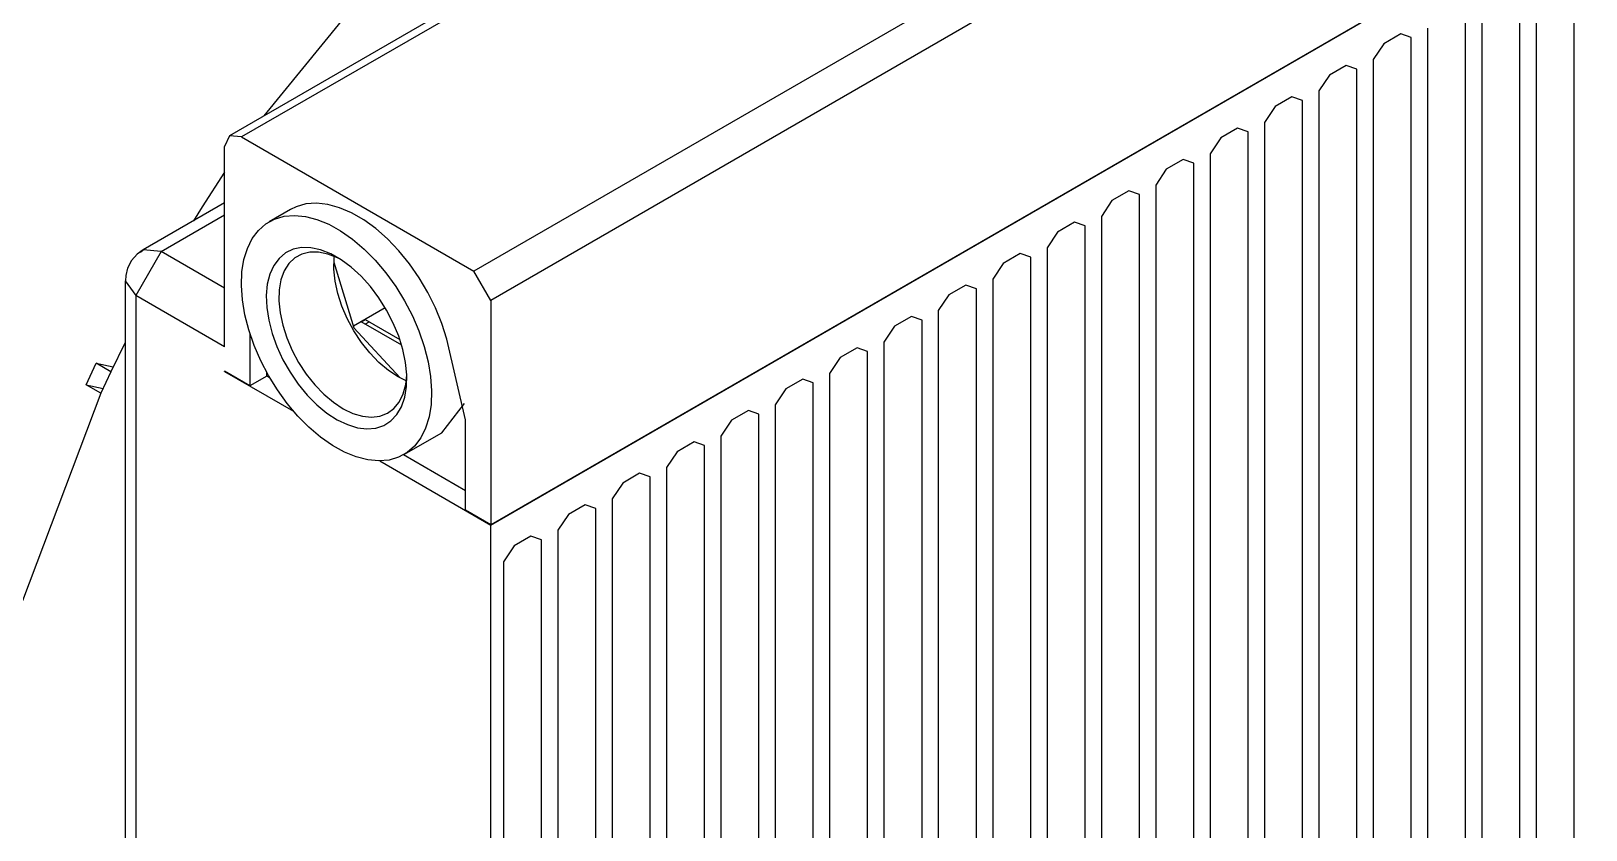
# Model space of a CAD drawing. Extents: x 0 to 258, y 0 to 184.
# Drawn here: x 67.93 to 80.94, y 96.62 to 103.3 of the extents above; entities that cross this region are included whole.
import ezdxf

# ---------------------------------------------------------------- set-up
doc = ezdxf.new("R2010")
doc.units = 0

msp = doc.modelspace()

# ---------------------------------------------------------------- linework, layer by layer
for p, q in [((83.30673, 110.34338), (69.588895, 102.424146)), ((85.492715, 108.96596), (71.77488, 101.046727)), ((85.492715, 107.08795), (71.77488, 99.168717)), ((71.77488, 99.166864), (85.492715, 107.085834)), ((75.911371, 106.0066), (69.688908, 102.414356)), ((77.856056, 104.883974), (71.633328, 101.291731)), ((80.839229, 92.522921), (80.839229, 104.032017)), ((80.520936, 103.848396), (80.520936, 92.3393)), ((70.766305, 103.679608), (69.876005, 102.589973)), ((80.384411, 92.260454), (80.384411, 103.76955)), ((80.066382, 103.58593), (80.066382, 92.076569)), ((79.929857, 91.997988), (79.929857, 103.507084)), ((79.611564, 103.323199), (79.611564, 91.814103)), ((79.245116, 103.193553), (79.156746, 103.060732)), ((79.386668, 103.275045), (79.245116, 103.193553)), ((79.475039, 103.244618), (79.386668, 103.275045)), ((79.475039, 91.735257), (79.475039, 103.244618)), ((79.156746, 103.060732), (79.156746, 91.551637)), ((78.790563, 102.931087), (78.701927, 102.798266)), ((78.93185, 103.012578), (78.790563, 102.931087)), ((79.020221, 102.981887), (78.93185, 103.012578)), ((79.020221, 91.472791), (79.020221, 102.981887)), ((78.701927, 102.798266), (78.701927, 91.28917)), ((78.335745, 102.668356), (78.247374, 102.5358)), ((78.477032, 102.750112), (78.335745, 102.668356)), ((78.565403, 102.71942), (78.477032, 102.750112)), ((78.565403, 91.210325), (78.565403, 102.71942)), ((78.247374, 102.5358), (78.247374, 91.026704)), ((69.590002, 102.422277), (69.547464, 102.332658)), ((69.688884, 102.414324), (69.590002, 102.422277)), ((69.688908, 102.414356), (71.633328, 101.291731)), ((77.880926, 102.40589), (77.792556, 102.273333)), ((78.022478, 102.487646), (77.880926, 102.40589)), ((78.110849, 102.456954), (78.022478, 102.487646)), ((78.110849, 90.947858), (78.110849, 102.456954)), ((69.547356, 100.658848), (69.547356, 102.3326)), ((77.792556, 102.273333), (77.792556, 90.764238)), ((69.547464, 102.118944), (69.359748, 101.829305)), ((77.426108, 102.143423), (77.337738, 102.010603)), ((77.56766, 102.224915), (77.426108, 102.143423)), ((77.656031, 102.194488), (77.56766, 102.224915)), ((77.656031, 90.685392), (77.656031, 102.194488)), ((77.337738, 102.010603), (77.337738, 90.501507)), ((69.547356, 101.862436), (68.867113, 101.46953)), ((70.228027, 101.852911), (70.146427, 101.829892)), ((70.316707, 101.859235), (70.228027, 101.852911)), ((70.411018, 101.848784), (70.316707, 101.859235)), ((70.509417, 101.821706), (70.411018, 101.848784)), ((76.971555, 101.880957), (76.883184, 101.748136)), ((77.112842, 101.962448), (76.971555, 101.880957)), ((77.201213, 101.932021), (77.112842, 101.962448)), ((77.201213, 90.422661), (77.201213, 101.932021)), ((69.017131, 101.454714), (69.547356, 101.760836)), ((69.359748, 101.829305), (69.286456, 101.711703)), ((69.893885, 101.686734), (69.965352, 101.726083)), ((70.098747, 101.806609), (69.922005, 101.704745)), ((69.965352, 101.726083), (70.045005, 101.749737)), ((70.045005, 101.749737), (70.131584, 101.757304)), ((70.146427, 101.829892), (70.098702, 101.806662)), ((70.131584, 101.757304), (70.22373, 101.748679)), ((70.22373, 101.748679), (70.319983, 101.723993)), ((70.319983, 101.723993), (70.418829, 101.683631)), ((70.610299, 101.778457), (70.509417, 101.821706)), ((70.71201, 101.719741), (70.610299, 101.778457)), ((70.812893, 101.646515), (70.71201, 101.719741)), ((76.883184, 101.748136), (76.883184, 90.23904)), ((69.779869, 101.563648), (69.831732, 101.632304)), ((69.831732, 101.632304), (69.893885, 101.686734)), ((70.418852, 101.683631), (70.518732, 101.628238)), ((70.518732, 101.628238), (70.61807, 101.558682)), ((70.911292, 101.559981), (70.812893, 101.646515)), ((76.516736, 101.618491), (76.428366, 101.48567)), ((76.658024, 101.699982), (76.516736, 101.618491)), ((76.746659, 101.66929), (76.658024, 101.699982)), ((76.746659, 90.160195), (76.746659, 101.66929)), ((69.017134, 101.454788), (68.805002, 101.087364)), ((68.867481, 101.46907), (68.816628, 101.432978)), ((68.8433, 101.45048), (68.867113, 101.46953)), ((69.017134, 101.454788), (68.867115, 101.469631)), ((69.547356, 101.148591), (69.017131, 101.454714)), ((69.710117, 101.388198), (69.739118, 101.481849)), ((69.739118, 101.481849), (69.779869, 101.563648)), ((70.120794, 101.473597), (70.057427, 101.443363)), ((70.191909, 101.48799), (70.120794, 101.473597)), ((70.269257, 101.486138), (70.191909, 101.48799)), ((70.351193, 101.468279), (70.269257, 101.486138)), ((70.435963, 101.43469), (70.351193, 101.468279)), ((70.61807, 101.558682), (70.715302, 101.476063)), ((70.715302, 101.476063), (70.808887, 101.381683)), ((71.005602, 101.461553), (70.911292, 101.559981)), ((71.094283, 101.352836), (71.005602, 101.461553)), ((76.428366, 101.48567), (76.428366, 89.976574)), ((68.770352, 101.380408), (68.736835, 101.31675)), ((68.816628, 101.432978), (68.770352, 101.380408)), ((69.693342, 101.284171), (69.710117, 101.388198)), ((69.95915, 101.338279), (69.926334, 101.265666)), ((70.003161, 101.397934), (69.95915, 101.338279)), ((70.057427, 101.443363), (70.003161, 101.397934)), ((70.085525, 101.354042), (70.046785, 101.292977)), ((70.134844, 101.401194), (70.085525, 101.354042)), ((70.193579, 101.43333), (70.134844, 101.401194)), ((70.260357, 101.449681), (70.193579, 101.43333)), ((70.333612, 101.449893), (70.260357, 101.449681)), ((70.411624, 101.433939), (70.333612, 101.449893)), ((70.492571, 101.402207), (70.411624, 101.433939)), ((70.521818, 101.386171), (70.436013, 101.434772)), ((70.462842, 101.308225), (70.465514, 101.401308)), ((70.462908, 101.364949), (70.630226, 100.818221)), ((70.465514, 101.401308), (70.466837, 101.413875)), ((70.511224, 101.392841), (70.492571, 101.402207)), ((70.606825, 101.323592), (70.521818, 101.386171)), ((70.808887, 101.381683), (70.897359, 101.27703)), ((71.175883, 101.235613), (71.094283, 101.352836)), ((76.061918, 101.35576), (75.973548, 101.223204)), ((76.20347, 101.437516), (76.061918, 101.35576)), ((76.291841, 101.406824), (76.20347, 101.437516)), ((76.291841, 89.897728), (76.291841, 101.406824)), ((68.717094, 101.20971), (68.717094, 87.16538)), ((68.717134, 101.209686), (68.805002, 101.087364)), ((68.720457, 101.254313), (68.718605, 101.209736)), ((68.736835, 101.31675), (68.720457, 101.254313)), ((69.689029, 101.171409), (69.693342, 101.284171)), ((69.926334, 101.265666), (69.905405, 101.181648)), ((70.019525, 101.219433), (70.004391, 101.135132)), ((70.046785, 101.292977), (70.019525, 101.219433)), ((70.472711, 101.208546), (70.462842, 101.308225)), ((70.494883, 101.104602), (70.472711, 101.208546)), ((70.689224, 101.248371), (70.606825, 101.323592)), ((70.767258, 101.162109), (70.689224, 101.248371)), ((70.897359, 101.27703), (70.979316, 101.163754)), ((71.249066, 101.111796), (71.175883, 101.235613)), ((71.774846, 101.046817), (71.633426, 101.291765)), ((75.973548, 101.223204), (75.973548, 89.714108)), ((68.804936, 101.087472), (68.804936, 87.042878)), ((69.547356, 100.658848), (68.804936, 101.087472)), ((69.697258, 101.05169), (69.689029, 101.171409)), ((69.905405, 101.181648), (69.896833, 101.088012)), ((69.896833, 101.088012), (69.900775, 100.986754)), ((70.004391, 101.135132), (70.001719, 101.042052)), ((70.528853, 100.998835), (70.494883, 101.104602)), ((70.839264, 101.066647), (70.767258, 101.162109)), ((70.903709, 100.964018), (70.839264, 101.066647)), ((70.979316, 101.163754), (71.053468, 101.043647)), ((71.312638, 100.983409), (71.249066, 101.111796)), ((75.607365, 101.093293), (75.518729, 100.960737)), ((75.748652, 101.175049), (75.607365, 101.093293)), ((75.837023, 101.144358), (75.748652, 101.175049)), ((75.837023, 89.635262), (75.837023, 101.144358)), ((69.717895, 100.926905), (69.697258, 101.05169)), ((69.900775, 100.986754), (69.917153, 100.880031)), ((70.001719, 101.042052), (70.011588, 100.942373)), ((70.011588, 100.942373), (70.03376, 100.838428)), ((70.573816, 100.893718), (70.528853, 100.998835)), ((70.891173, 100.985343), (70.625796, 100.83215)), ((70.959216, 100.856412), (70.903709, 100.964018)), ((71.053468, 101.043647), (71.118645, 100.918594)), ((71.365559, 100.852557), (71.312638, 100.983409)), ((71.77488, 101.046727), (71.77488, 99.168717)), ((75.518729, 100.960737), (75.518729, 89.451641)), ((69.750624, 100.799019), (69.717895, 100.926905)), ((69.917153, 100.880031), (69.945619, 100.770121)), ((70.03376, 100.838428), (70.067732, 100.732661)), ((70.628717, 100.791719), (70.573816, 100.893718)), ((70.630226, 100.818221), (71.017755, 100.397832)), ((70.689296, 100.86681), (70.724485, 100.887183)), ((71.029285, 100.67049), (70.689296, 100.86681)), ((70.724485, 100.887183), (71.01341, 100.720231)), ((70.75994, 100.86681), (70.724485, 100.846437)), ((71.004602, 100.746118), (70.959216, 100.856412)), ((71.118645, 100.918594), (71.173819, 100.790573)), ((71.406967, 100.721372), (71.365559, 100.852557)), ((75.152547, 100.830827), (75.064176, 100.698271)), ((75.293834, 100.912583), (75.152547, 100.830827)), ((75.382205, 100.881891), (75.293834, 100.912583)), ((75.382205, 89.372796), (75.382205, 100.881891)), ((68.717094, 100.693244), (68.597238, 100.449298)), ((69.794926, 100.670048), (69.750624, 100.799019)), ((69.759551, 100.770237), (69.759551, 100.332088)), ((69.945619, 100.770121), (69.985571, 100.659367)), ((70.067732, 100.732661), (70.112695, 100.627545)), ((70.692267, 100.695228), (70.628717, 100.791719)), ((70.76298, 100.606508), (70.692267, 100.695228)), ((71.038903, 100.635488), (71.004602, 100.746118)), ((71.173819, 100.790573), (71.218118, 100.661602)), ((71.562714, 100.046534), (71.406967, 100.721372)), ((75.064176, 100.698271), (75.064176, 89.18891)), ((69.850099, 100.542027), (69.794926, 100.670048)), ((69.985571, 100.659367), (70.036154, 100.550123)), ((70.036154, 100.550123), (70.096289, 100.444724)), ((70.112695, 100.627545), (70.167594, 100.525546)), ((70.839193, 100.527633), (70.76298, 100.606508)), ((71.061392, 100.526885), (71.038903, 100.635488)), ((71.218118, 100.661602), (71.25085, 100.533716)), ((74.697728, 100.568361), (74.609358, 100.43554)), ((74.83928, 100.649852), (74.697728, 100.568361)), ((74.927651, 100.619425), (74.83928, 100.649852)), ((74.927651, 89.110065), (74.927651, 100.619425)), ((68.388747, 100.341084), (68.473149, 100.520736)), ((68.473149, 100.520736), (68.616817, 100.489779)), ((68.596974, 100.449298), (68.473149, 100.520736)), ((68.597238, 100.449298), (68.55464, 100.359605)), ((69.547356, 100.452473), (69.547356, 100.45459)), ((69.759551, 100.332088), (69.547356, 100.45459)), ((69.549208, 100.453532), (69.547356, 100.452473)), ((69.547356, 100.452473), (70.123353, 100.120157)), ((69.915277, 100.416974), (69.850099, 100.542027)), ((69.901103, 100.413844), (69.901103, 100.442684)), ((69.989429, 100.296864), (69.915277, 100.416974)), ((70.096289, 100.444724), (70.164694, 100.345415)), ((70.167594, 100.525546), (70.231144, 100.429055)), ((70.231144, 100.429055), (70.301856, 100.340332)), ((70.919123, 100.460458), (70.839193, 100.527633)), ((71.000901, 100.406558), (70.919123, 100.460458)), ((71.071579, 100.422615), (71.061392, 100.526885)), ((71.062927, 100.342518), (71.071526, 100.422253)), ((71.069197, 100.324907), (71.071579, 100.422615)), ((71.25085, 100.533716), (71.271487, 100.408931)), ((74.609358, 100.43554), (74.609358, 88.926444)), ((68.388747, 100.341084), (68.531622, 100.310128)), ((68.512307, 100.269646), (68.388747, 100.341084)), ((68.55464, 100.359605), (68.512836, 100.269646)), ((69.901103, 100.413844), (69.759551, 100.332088)), ((69.92518, 100.399821), (69.901103, 100.413844)), ((70.071386, 100.183591), (69.989429, 100.296864)), ((70.164694, 100.345415), (70.239915, 100.254309)), ((70.301856, 100.340332), (70.37807, 100.26146)), ((71.067562, 100.373337), (71.000901, 100.406558)), ((71.041654, 100.263365), (71.062927, 100.342518)), ((71.054407, 100.235843), (71.069197, 100.324907)), ((71.271487, 100.408931), (71.279716, 100.289212)), ((71.279716, 100.289212), (71.275403, 100.17645)), ((74.24291, 100.305894), (74.154539, 100.173074)), ((74.384462, 100.387386), (74.24291, 100.305894)), ((74.472833, 100.356694), (74.384462, 100.387386)), ((74.472833, 88.847598), (74.472833, 100.356694)), ((68.512736, 100.269586), (67.85781, 98.533242)), ((70.159855, 100.078938), (70.071386, 100.183591)), ((70.239915, 100.254309), (70.320346, 100.173351)), ((70.320346, 100.173351), (70.404274, 100.104269)), ((70.37807, 100.26146), (70.458003, 100.194285)), ((70.458003, 100.194285), (70.539777, 100.140382)), ((70.964396, 100.141596), (71.008555, 100.195862)), ((70.988949, 100.091008), (71.027465, 100.157318)), ((71.008555, 100.195862), (71.041654, 100.263365)), ((71.027465, 100.157318), (71.054407, 100.235843)), ((71.275403, 100.17645), (71.258602, 100.072424)), ((71.36503, 99.939709), (71.55544, 100.182715)), ((74.154539, 100.173074), (74.154539, 88.663978)), ((70.253443, 99.984558), (70.159855, 100.078938)), ((70.404274, 100.104269), (70.489909, 100.048529)), ((70.489909, 100.048529), (70.575425, 100.007323)), ((70.539777, 100.140382), (70.621478, 100.101014)), ((70.621478, 100.101014), (70.701192, 100.077096)), ((70.701192, 100.077096), (70.777048, 100.069212)), ((70.777048, 100.069212), (70.84727, 100.077519)), ((70.84727, 100.077519), (70.910212, 100.101835)), ((70.880706, 100.000391), (70.939679, 100.038324)), ((70.910212, 100.101835), (70.964396, 100.141596)), ((70.939679, 100.038324), (70.988949, 100.091008)), ((71.258602, 100.072424), (71.229604, 99.978772)), ((71.562684, 99.291218), (71.562684, 100.046603)), ((73.788357, 100.043163), (73.699986, 99.910607)), ((73.929644, 100.12492), (73.788357, 100.043163)), ((74.018015, 100.094228), (73.929644, 100.12492)), ((74.018015, 88.585132), (74.018015, 100.094228)), ((70.350672, 99.90194), (70.253443, 99.984558)), ((70.45001, 99.832383), (70.350672, 99.90194)), ((70.575425, 100.007323), (70.659001, 99.981526)), ((70.659001, 99.981526), (70.738855, 99.971684)), ((70.738855, 99.971684), (70.813285, 99.978007)), ((70.813285, 99.978007), (70.880706, 100.000391)), ((71.046748, 99.756091), (71.365041, 99.939711)), ((71.18885, 99.896973), (71.136989, 99.828317)), ((71.229604, 99.978772), (71.18885, 99.896973)), ((73.699986, 99.910607), (73.699986, 88.401511)), ((70.54989, 99.776988), (70.45001, 99.832383)), ((70.648735, 99.736628), (70.54989, 99.776988)), ((71.074833, 99.773887), (71.003367, 99.734538)), ((71.136989, 99.828317), (71.074833, 99.773887)), ((73.333538, 99.780697), (73.245168, 99.648141)), ((73.474826, 99.862453), (73.333538, 99.780697)), ((73.563461, 99.831762), (73.474826, 99.862453)), ((73.563461, 88.322666), (73.563461, 99.831762)), ((70.744991, 99.711943), (70.648735, 99.736628)), ((70.837134, 99.703317), (70.744991, 99.711943)), ((70.923714, 99.710884), (70.837134, 99.703317)), ((70.8454, 99.703439), (71.77488, 99.166864)), ((71.003367, 99.734538), (70.923714, 99.710884)), ((71.562684, 99.454466), (71.043573, 99.754239)), ((73.245168, 99.648141), (73.245168, 88.139045)), ((72.87872, 99.518231), (72.79035, 99.385675)), ((73.020272, 99.599987), (72.87872, 99.518231)), ((73.108643, 99.569295), (73.020272, 99.599987)), ((73.108643, 88.060199), (73.108643, 99.569295)), ((72.79035, 99.385675), (72.79035, 87.876314)), ((71.77488, 99.168717), (71.562684, 99.291218)), ((72.424167, 99.255764), (72.335531, 99.122944)), ((72.565454, 99.337256), (72.424167, 99.255764)), ((72.653825, 99.306829), (72.565454, 99.337256)), ((72.653825, 87.797733), (72.653825, 99.306829)), ((71.77488, 86.922757), (71.77488, 99.166864)), ((72.335531, 99.122944), (72.335531, 87.613848)), ((71.969348, 98.993298), (71.880978, 98.860477)), ((72.110636, 99.07479), (71.969348, 98.993298)), ((72.199007, 99.044098), (72.110636, 99.07479)), ((72.199007, 87.535002), (72.199007, 99.044098)), ((71.880978, 98.860477), (71.880978, 87.351381))]:
    msp.add_line(p, q)

doc.saveas('drawing.dxf')
